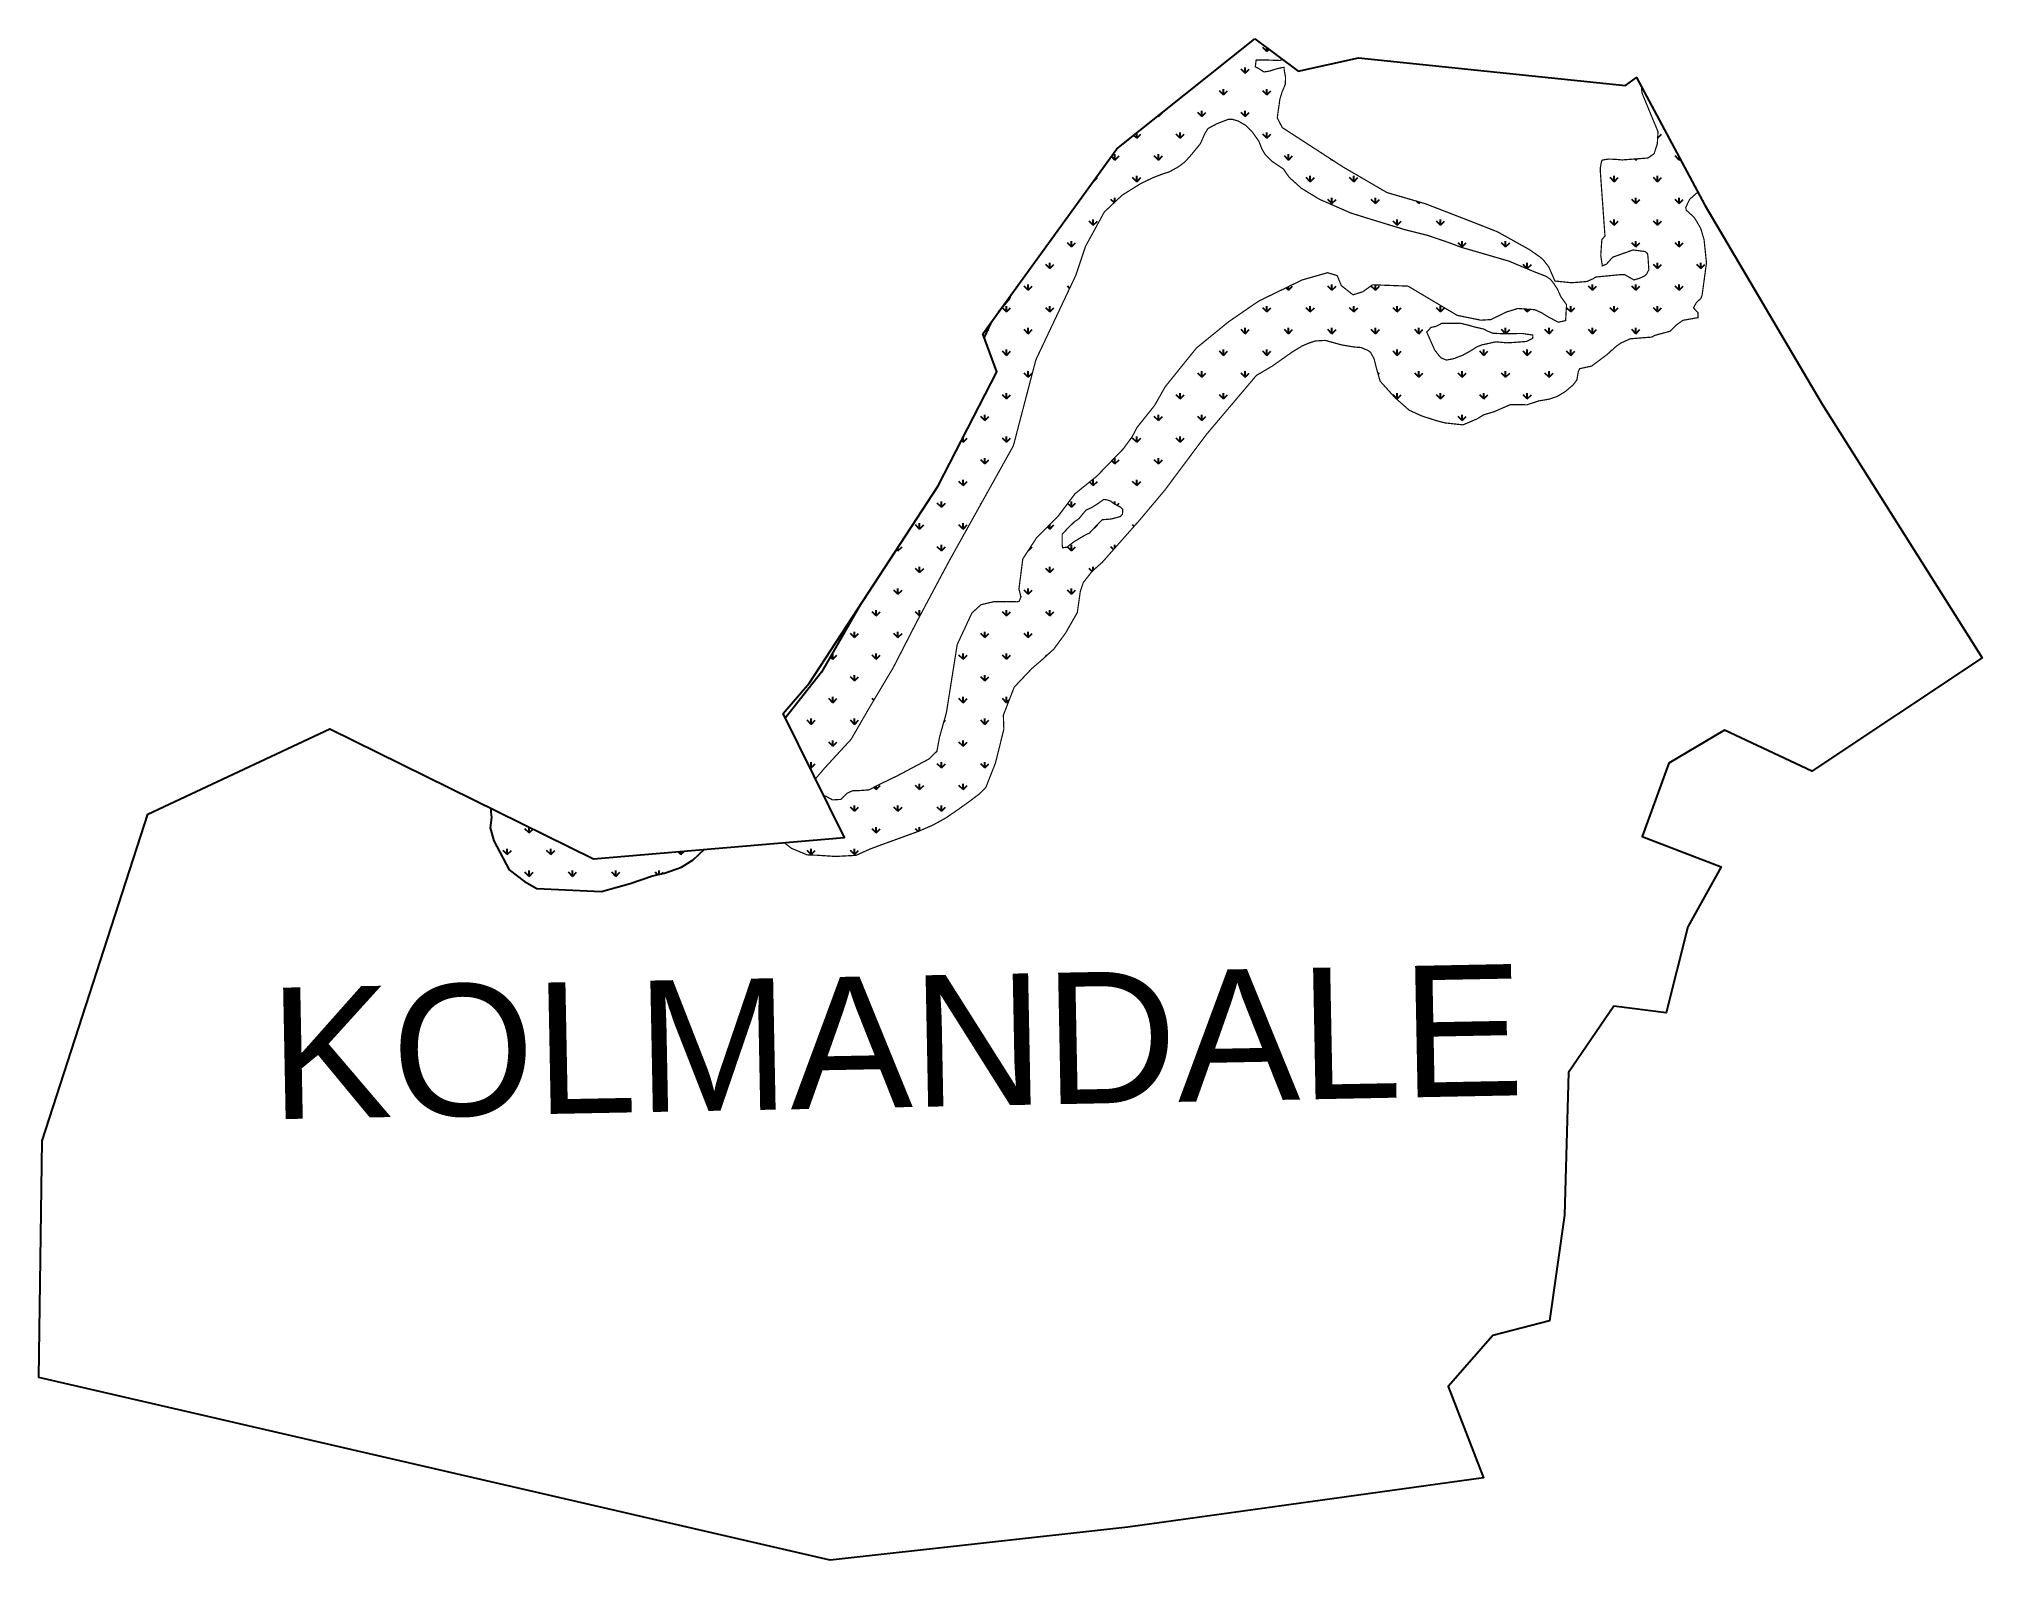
# Model space of a CAD drawing. Header units: metres. Extents: x 278809 to 280417, y 2046466 to 2047724.
import ezdxf

# ---------------------------------------------------------------- set-up
doc = ezdxf.new("R2010")
doc.units = ezdxf.units.M
for name, color, linetype in [('MANGROOVE BUFFER ZONE', 120, 'Continuous'), ('village', 3, 'Continuous'), ('VILLAGE NAME', 250, 'Continuous')]:
    doc.layers.add(name, color=color, linetype=linetype)
doc.styles.get("Standard").update_dxf_attribs({"font": 'simplex.shx'})

msp = doc.modelspace()

# ---------------------------------------------------------------- hatches: boundary and pattern name
at = {"layer": 'MANGROOVE BUFFER ZONE'}
h = msp.add_hatch(dxfattribs=at)
h.set_pattern_fill('GRASS', color=256)
h.paths.add_polyline_path([(280169.1, 2047491.5), (280181.5, 2047493.7), (280181.5, 2047497.9), (280177.8, 2047501.8), (280180.5, 2047506.5), (280183.9, 2047509.5), (280185, 2047512.4), (280188.6, 2047539.1), (280186.6, 2047558.2), (280183.8, 2047567.6), (280178.6, 2047576.5), (280171.9, 2047582.6), (280171.4, 2047584.8), (280174.7, 2047591.7), (280181.5, 2047597.6), (280134.8, 2047684.7), (280135.2, 2047679.7), (280145.1, 2047655.7), (280148.5, 2047647.6), (280147.9, 2047637.5), (280146.5, 2047633.2), (280145.3, 2047629.4), (280140.2, 2047625.8), (280118.9, 2047624.2), (280113.4, 2047624.7), (280107.5, 2047624.9), (280104.7, 2047624.5), (280102.3, 2047624), (280101.7, 2047622.9), (280100.8, 2047618), (280100.7, 2047615.3), (280104.6, 2047561.3), (280102, 2047558.2), (280101.1, 2047545.3), (280102.4, 2047536.6), (280105.9, 2047538), (280110.9, 2047543.7), (280127.8, 2047549.7), (280137.9, 2047548.4), (280139.8, 2047546.7), (280140.2, 2047543.9), (280140.5, 2047539.3), (280140.9, 2047533.4), (280139.1, 2047529.8), (280137.6, 2047528.3), (280133.2, 2047526.3), (280128.6, 2047524.9), (280120.9, 2047529.3), (280116.4, 2047529.2), (280096.9, 2047527.3), (280094.8, 2047525.9), (280089.5, 2047523.6), (280076.9, 2047522.6), (280063.2, 2047524), (280058, 2047535.8), (280053.9, 2047541.1), (280051.1, 2047543.7), (280041.9, 2047550.1), (280015.7, 2047564.7), (279993.6, 2047573.4), (279955.8, 2047588), (279924.2, 2047597.2), (279887.8, 2047618.4), (279837.5, 2047651), (279833.4, 2047659), (279833.9, 2047663), (279834.8, 2047668.9), (279835.5, 2047674.3), (279837.3, 2047680.2), (279840.1, 2047686.9), (279840.2, 2047692.9), (279839.1, 2047698.8), (279839.1, 2047700.8), (279837.5, 2047700.6), (279833.2, 2047699.7), (279826.9, 2047697.7), (279822.4, 2047697), (279817.4, 2047700.2), (279815.2, 2047701.3), (279815.9, 2047706.9), (279823.7, 2047706.9), (279835.7, 2047706.5), (279837.5, 2047707.5), (279814.8, 2047724.4), (279700.7, 2047633.5), (279612.4, 2047511.5), (279611.7, 2047509.2), (279602.5, 2047497.9), (279596.3, 2047489.3), (279590.7, 2047477.6), (279601.3, 2047448.9), (279552.7, 2047354.6), (279486.7, 2047253.5), (279456.2, 2047200.5), (279426.4, 2047162.5), (279451.2, 2047112.1), (279459.2, 2047121.5), (279480.7, 2047144.8), (279495.6, 2047170.6), (279515.5, 2047204), (279535.8, 2047243.5), (279561.6, 2047291.9), (279615, 2047387.7), (279633.6, 2047458.8), (279666.8, 2047529), (279674.7, 2047552.7), (279690.3, 2047581.2), (279705.1, 2047595.1), (279720.7, 2047604.8), (279730.5, 2047609.5), (279738, 2047612.4), (279744.2, 2047614.4), (279751.9, 2047618.7), (279757.2, 2047622.8), (279762.7, 2047629), (279769.8, 2047637.7), (279773.5, 2047646.1), (279776.1, 2047650.2), (279783.5, 2047654.2), (279792.9, 2047657.8), (279796.2, 2047657.8), (279801.1, 2047656.4), (279807.5, 2047652.6), (279812.8, 2047647.3), (279818.3, 2047639.4), (279820.5, 2047633.6), (279823.4, 2047628.6), (279829.4, 2047622.8), (279838.5, 2047616.7), (279843.1, 2047610), (279853.4, 2047600.7), (279868.4, 2047591.6), (279894.2, 2047580.3), (279911.2, 2047575), (279939, 2047566.5), (279958.1, 2047561.7), (279974.5, 2047556.1), (279985.7, 2047551.9), (279996.8, 2047548.7), (280025, 2047540.5), (280046.5, 2047531.5), (280055.9, 2047527.9), (280059.6, 2047525.3), (280062.3, 2047521.9), (280065.3, 2047517.2), (280068.1, 2047511), (280072.8, 2047504.4), (280072, 2047491.3), (280066.1, 2047489.9), (280058, 2047494.1), (280052.6, 2047497.5), (280046.5, 2047500.3), (280032.5, 2047501.3), (280022.5, 2047498.2), (280015.9, 2047494.9), (280010, 2047492.1), (280001.9, 2047491.6), (279982.3, 2047495.6), (279941.6, 2047519.8), (279912.2, 2047520.9), (279904.3, 2047515.2), (279896.1, 2047512.6), (279886.4, 2047520.2), (279883, 2047528.5), (279875, 2047530.9), (279854, 2047524.9), (279818, 2047507.4), (279793, 2047490.2), (279766.5, 2047468.6), (279740.7, 2047436.6), (279731.9, 2047421.1), (279717.3, 2047402.8), (279713.2, 2047395), (279705.9, 2047385.1), (279684.1, 2047362.6), (279665.9, 2047347.9), (279652.4, 2047329.9), (279634.4, 2047311.9), (279622.8, 2047294.1), (279619.6, 2047269.3), (279621.1, 2047263.1), (279621.4, 2047262.9), (279619.7, 2047258.9), (279617.8, 2047258.6), (279609.5, 2047258.8), (279598.8, 2047258.7), (279588.2, 2047256.2), (279580.7, 2047249.4), (279568.5, 2047223.2), (279559.6, 2047167), (279553.9, 2047146.7), (279551.7, 2047134.9), (279544.9, 2047128.4), (279518.9, 2047114.6), (279502.5, 2047106.7), (279495.6, 2047103), (279486.3, 2047102.3), (279481.9, 2047102.3), (279477.4, 2047100.2), (279474, 2047096.8), (279472.2, 2047095.1), (279465.3, 2047094.7), (279460.1, 2047097.6), (279458.1, 2047098.2), (279475.1, 2047063.7), (279425.1, 2047059.5), (279431.4, 2047054.6), (279444.4, 2047049.2), (279452.7, 2047048.9), (279467.7, 2047047.9), (279484.7, 2047048.8), (279495.8, 2047053.8), (279505.1, 2047057.3), (279522.2, 2047063.5), (279536.5, 2047068.7), (279548.3, 2047073.8), (279559, 2047079.7), (279569.4, 2047086.8), (279578.9, 2047093.6), (279587.4, 2047100.1), (279592.2, 2047105), (279600.2, 2047125.3), (279607.1, 2047153.2), (279606.7, 2047164.8), (279615.7, 2047188), (279630.2, 2047203.3), (279639.5, 2047211.3), (279648.5, 2047219.5), (279658.3, 2047232.9), (279667.9, 2047249.7), (279670.4, 2047267.2), (279672.8, 2047274.5), (279679.5, 2047283), (279684.1, 2047287.4), (279688.3, 2047291), (279719.4, 2047326.1), (279740.1, 2047350.7), (279774.6, 2047396.9), (279816.1, 2047445.9), (279829.2, 2047453.6), (279845.2, 2047464.9), (279853.8, 2047470.2), (279859.4, 2047472.6), (279864.7, 2047474.4), (279873, 2047474.9), (279886.9, 2047471.1), (279897, 2047469.4), (279902.7, 2047469), (279908.6, 2047466.5), (279910.6, 2047465), (279913.5, 2047459.7), (279915.3, 2047452.4), (279918.5, 2047441.2), (279930.7, 2047427.6), (279942.6, 2047417.1), (279952.7, 2047412.5), (279957.2, 2047411), (279965, 2047408.5), (279972.3, 2047406.6), (279987.1, 2047405), (279998.8, 2047410), (280004.2, 2047413.3), (280012.9, 2047415.9), (280026.4, 2047421.8), (280040, 2047421.6), (280049.8, 2047424.8), (280058.6, 2047426.3), (280064.6, 2047428.3), (280071.7, 2047432.5), (280078.4, 2047438.2), (280081.4, 2047442.3), (280082.6, 2047449.5), (280083.7, 2047451.5), (280093.5, 2047453.6), (280106.6, 2047463.4), (280114.4, 2047470.4), (280117.8, 2047472.7), (280125.5, 2047476.2), (280135.1, 2047477), (280143.2, 2047477.6), (280146, 2047479.1), (280158.3, 2047482.4), (280163.6, 2047487.6)])
h.paths.add_polyline_path([(279957.1, 2047481.8), (279960.6, 2047485.6), (279964.8, 2047486.5), (279969.5, 2047489), (279978.8, 2047489), (279984.9, 2047489.1), (279991.5, 2047487.5), (279996.3, 2047486.1), (280004.5, 2047484.2), (280007.3, 2047482.6), (280011.8, 2047480.8), (280020.4, 2047480.4), (280036.1, 2047480.6), (280044.9, 2047479.3), (280044.8, 2047476.6), (280039.5, 2047474), (280027.8, 2047473.1), (280023.2, 2047472.9), (280014.4, 2047473.7), (280002.9, 2047471.2), (279998.8, 2047469.7), (279994.7, 2047467), (279987.1, 2047462.7), (279979.5, 2047459.8), (279973.4, 2047458.6), (279969.2, 2047460.3), (279967.7, 2047461.8), (279963.6, 2047467)], flags=16)
h.paths.add_polyline_path([(279705.5, 2047335.2), (279705.3, 2047331.2), (279703.6, 2047329.2), (279696, 2047327.1), (279688.5, 2047326.5), (279678, 2047315.5), (279674.2, 2047313.7), (279665, 2047308.2), (279659.3, 2047303.8), (279655.8, 2047303.3), (279655.4, 2047305.5), (279655.4, 2047314.6), (279660.7, 2047320.1), (279665.3, 2047324.6), (279669.3, 2047327.4), (279672.6, 2047331.5), (279675.3, 2047334.6), (279679.3, 2047336.3), (279684, 2047339.2), (279689.8, 2047343.3), (279692.6, 2047342.9), (279695.6, 2047341.9), (279698.4, 2047339.6), (279703.3, 2047337.1)], flags=16)
h = msp.add_hatch(dxfattribs=at)
h.set_pattern_fill('GRASS', color=256)
h.paths.add_polyline_path([(279326.4, 2047034), (279340.3, 2047039.1), (279350, 2047045), (279359.4, 2047053.8), (279267.6, 2047046), (279182.6, 2047087.9), (279182.5, 2047084.5), (279183.1, 2047080.2), (279182, 2047071.7), (279184.9, 2047060.9), (279197.6, 2047036.8), (279210.5, 2047027.2), (279220.5, 2047021.3), (279274, 2047018.8), (279297.9, 2047025.5), (279316.4, 2047031.9)])

# ---------------------------------------------------------------- linework, layer by layer
at = {"color": 3, "flags": 128}
msp.add_lwpolyline([(279814.8, 2047724.4), (279850.7, 2047697.6)], dxfattribs=at)
at = {"layer": 'MANGROOVE BUFFER ZONE', "const_width": 1, "flags": 128}
for points in [[(280134.8, 2047684.7), (280135.2, 2047679.7), (280145.1, 2047655.7), (280148.5, 2047647.6), (280147.9, 2047637.5), (280146.5, 2047633.2), (280145.3, 2047629.4), (280140.2, 2047625.8), (280118.9, 2047624.2), (280113.4, 2047624.7), (280107.5, 2047624.9), (280104.7, 2047624.5), (280102.3, 2047624), (280101.7, 2047622.9), (280100.8, 2047618), (280100.7, 2047615.3), (280104.6, 2047561.3), (280102, 2047558.2), (280101.1, 2047545.3), (280102.4, 2047536.6), (280105.9, 2047538), (280110.9, 2047543.7), (280127.8, 2047549.7), (280137.9, 2047548.4), (280139.8, 2047546.7), (280140.2, 2047543.9), (280140.5, 2047539.3), (280140.9, 2047533.4), (280139.1, 2047529.8), (280137.6, 2047528.3), (280133.2, 2047526.3), (280128.6, 2047524.9), (280120.9, 2047529.3), (280116.4, 2047529.2), (280096.9, 2047527.3), (280094.8, 2047525.9), (280089.5, 2047523.6), (280076.9, 2047522.6), (280063.2, 2047524), (280058, 2047535.8), (280053.9, 2047541.1), (280051.1, 2047543.7), (280041.9, 2047550.1), (280015.7, 2047564.7), (279993.6, 2047573.4), (279955.8, 2047588), (279924.2, 2047597.2), (279887.8, 2047618.4), (279837.5, 2047651), (279833.4, 2047659), (279833.9, 2047663), (279834.8, 2047668.9), (279835.5, 2047674.3), (279837.3, 2047680.2), (279840.1, 2047686.9), (279840.2, 2047692.9), (279839.1, 2047698.8), (279839.1, 2047700.8), (279837.5, 2047700.6), (279833.2, 2047699.7), (279826.9, 2047697.7), (279822.4, 2047697), (279817.4, 2047700.2), (279815.2, 2047701.3), (279815.9, 2047706.9), (279823.7, 2047706.9), (279835.7, 2047706.5), (279837.5, 2047707.5)], [(279451.2, 2047112.1), (279459.2, 2047121.5), (279480.7, 2047144.8), (279495.6, 2047170.6), (279515.5, 2047204), (279535.8, 2047243.5), (279561.6, 2047291.9), (279615, 2047387.7), (279633.6, 2047458.8), (279666.8, 2047529), (279674.7, 2047552.7), (279690.3, 2047581.2), (279705.1, 2047595.1), (279720.7, 2047604.8), (279730.5, 2047609.5), (279738, 2047612.4), (279744.2, 2047614.4), (279751.9, 2047618.7), (279757.2, 2047622.8), (279762.7, 2047629), (279769.8, 2047637.7), (279773.5, 2047646.1), (279776.1, 2047650.2), (279783.5, 2047654.2), (279792.9, 2047657.8), (279796.2, 2047657.8), (279801.1, 2047656.4), (279807.5, 2047652.6), (279812.8, 2047647.3), (279818.3, 2047639.4), (279820.5, 2047633.6), (279823.4, 2047628.6), (279829.4, 2047622.8), (279838.5, 2047616.7), (279843.1, 2047610), (279853.4, 2047600.7), (279868.4, 2047591.6), (279894.2, 2047580.3), (279911.2, 2047575), (279939, 2047566.5), (279958.1, 2047561.7), (279974.5, 2047556.1), (279985.7, 2047551.9), (279996.8, 2047548.7), (280025, 2047540.5), (280046.5, 2047531.5), (280055.9, 2047527.9), (280059.6, 2047525.3), (280062.3, 2047521.9), (280065.3, 2047517.2), (280068.1, 2047511), (280072.8, 2047504.4), (280072, 2047491.3), (280066.1, 2047489.9), (280058, 2047494.1), (280052.6, 2047497.5), (280046.5, 2047500.3), (280032.5, 2047501.3), (280022.5, 2047498.2), (280015.9, 2047494.9), (280010, 2047492.1), (280001.9, 2047491.6), (279982.3, 2047495.6), (279941.6, 2047519.8), (279912.2, 2047520.9), (279904.3, 2047515.2), (279896.1, 2047512.6), (279886.4, 2047520.2), (279883, 2047528.5), (279875, 2047530.9), (279854, 2047524.9), (279818, 2047507.4), (279793, 2047490.2), (279766.5, 2047468.6), (279740.7, 2047436.6), (279731.9, 2047421.1), (279717.3, 2047402.8), (279713.2, 2047395), (279705.9, 2047385.1), (279684.1, 2047362.6), (279665.9, 2047347.9), (279652.4, 2047329.9), (279634.4, 2047311.9), (279622.8, 2047294.1), (279619.6, 2047269.3), (279621.1, 2047263.1), (279621.4, 2047262.9), (279619.7, 2047258.9), (279617.8, 2047258.6), (279609.5, 2047258.8), (279598.8, 2047258.7), (279588.2, 2047256.2), (279580.7, 2047249.4), (279568.5, 2047223.2), (279559.6, 2047167), (279553.9, 2047146.7), (279551.7, 2047134.9), (279544.9, 2047128.4), (279518.9, 2047114.6), (279502.5, 2047106.7), (279495.6, 2047103), (279486.3, 2047102.3), (279481.9, 2047102.3), (279477.4, 2047100.2), (279474, 2047096.8), (279472.2, 2047095.1), (279465.3, 2047094.7), (279460.1, 2047097.6), (279458.1, 2047098.2)], [(279425.1, 2047059.5), (279431.4, 2047054.6), (279444.4, 2047049.2), (279452.7, 2047048.9), (279467.7, 2047047.9), (279484.7, 2047048.8), (279495.8, 2047053.8), (279505.1, 2047057.3), (279522.2, 2047063.5), (279536.5, 2047068.7), (279548.3, 2047073.8), (279559, 2047079.7), (279569.4, 2047086.8), (279578.9, 2047093.6), (279587.4, 2047100.1), (279592.2, 2047105), (279600.2, 2047125.3), (279607.1, 2047153.2), (279606.7, 2047164.8), (279615.7, 2047188), (279630.2, 2047203.3), (279639.5, 2047211.3), (279648.5, 2047219.5), (279658.3, 2047232.9), (279667.9, 2047249.7), (279670.4, 2047267.2), (279672.8, 2047274.5), (279679.5, 2047283), (279684.1, 2047287.4), (279688.3, 2047291), (279719.4, 2047326.1), (279740.1, 2047350.7), (279774.6, 2047396.9), (279816.1, 2047445.9), (279829.2, 2047453.6), (279845.2, 2047464.9), (279853.8, 2047470.2), (279859.4, 2047472.6), (279864.7, 2047474.4), (279873, 2047474.9), (279886.9, 2047471.1), (279897, 2047469.4), (279902.7, 2047469), (279908.6, 2047466.5), (279910.6, 2047465), (279913.5, 2047459.7), (279915.3, 2047452.4), (279918.5, 2047441.2), (279930.7, 2047427.6), (279942.6, 2047417.1), (279952.7, 2047412.5), (279957.2, 2047411), (279965, 2047408.5), (279972.3, 2047406.6), (279987.1, 2047405), (279998.8, 2047410), (280004.2, 2047413.3), (280012.9, 2047415.9), (280026.4, 2047421.8), (280040, 2047421.6), (280049.8, 2047424.8), (280058.6, 2047426.3), (280064.6, 2047428.3), (280071.7, 2047432.5), (280078.4, 2047438.2), (280081.4, 2047442.3), (280082.6, 2047449.5), (280083.7, 2047451.5), (280093.5, 2047453.6), (280106.6, 2047463.4), (280114.4, 2047470.4), (280117.8, 2047472.7), (280125.5, 2047476.2), (280135.1, 2047477), (280143.2, 2047477.6), (280146, 2047479.1), (280158.3, 2047482.4), (280163.6, 2047487.6), (280169.1, 2047491.5), (280181.5, 2047493.7), (280181.5, 2047497.9), (280177.8, 2047501.8), (280180.5, 2047506.5), (280183.9, 2047509.5), (280185, 2047512.4), (280188.6, 2047539.1), (280186.6, 2047558.2), (280183.8, 2047567.6), (280178.6, 2047576.5), (280171.9, 2047582.6), (280171.4, 2047584.8), (280174.7, 2047591.7), (280181.5, 2047597.6)]]:
    msp.add_lwpolyline(points, dxfattribs=at)
at = {"layer": 'MANGROOVE BUFFER ZONE', "flags": 128}
for points in [[(279612.4, 2047511.5), (279611.7, 2047509.2), (279602.5, 2047497.9)], [(279596.3, 2047489.3), (279590.7, 2047477.6)], [(279486.7, 2047253.5), (279486.7, 2047253.5), (279456.2, 2047200.5), (279426.4, 2047162.5)], [(279182.6, 2047087.9), (279182.5, 2047084.5), (279183.1, 2047080.2), (279182, 2047071.7), (279184.9, 2047060.9), (279197.6, 2047036.8), (279210.5, 2047027.2), (279220.5, 2047021.3), (279274, 2047018.8), (279297.9, 2047025.5), (279316.4, 2047031.9), (279326.4, 2047034), (279340.3, 2047039.1), (279350, 2047045), (279359.4, 2047053.8)]]:
    msp.add_lwpolyline(points, dxfattribs=at)
at = {"layer": 'MANGROOVE BUFFER ZONE', "const_width": 1, "flags": 128}
for points in [[(279967.7, 2047461.8), (279963.6, 2047467), (279957.1, 2047481.8), (279960.6, 2047485.6), (279964.8, 2047486.5), (279969.5, 2047489), (279978.8, 2047489), (279984.9, 2047489.1), (279991.5, 2047487.5), (279996.3, 2047486.1), (280004.5, 2047484.2), (280007.3, 2047482.6), (280011.8, 2047480.8), (280020.4, 2047480.4), (280036.1, 2047480.6), (280044.9, 2047479.3), (280044.8, 2047476.6), (280039.5, 2047474), (280027.8, 2047473.1), (280023.2, 2047472.9), (280014.4, 2047473.7), (280002.9, 2047471.2), (279998.8, 2047469.7), (279994.7, 2047467), (279987.1, 2047462.7), (279979.5, 2047459.8), (279973.4, 2047458.6), (279969.2, 2047460.3)], [(279655.8, 2047303.3), (279655.4, 2047305.5), (279655.4, 2047314.6), (279660.7, 2047320.1), (279665.3, 2047324.6), (279669.3, 2047327.4), (279672.6, 2047331.5), (279675.3, 2047334.6), (279679.3, 2047336.3), (279684, 2047339.2), (279689.8, 2047343.3), (279692.6, 2047342.9), (279695.6, 2047341.9), (279698.4, 2047339.6), (279703.3, 2047337.1), (279705.5, 2047335.2), (279705.3, 2047331.2), (279703.6, 2047329.2), (279696, 2047327.1), (279688.5, 2047326.5), (279678, 2047315.5), (279674.2, 2047313.7), (279665, 2047308.2), (279659.3, 2047303.8)]]:
    msp.add_lwpolyline(points, close=True, dxfattribs=at)
at = {"layer": 'village', "color": 3}
for points in [[(278811.1, 2046812.7, 0), (278898.8, 2047082.8, 0), (279049.4, 2047153.4, 0), (279267.6, 2047046, 0), (279475.1, 2047063.7, 0), (279424.6, 2047166.1, 0), (279446.3, 2047191.5, 0), (279552.7, 2047354.6, 0), (279601.3, 2047448.9, 0), (279589.7, 2047480.2, 0), (279700.7, 2047633.5, 0), (279814.8, 2047724.4, 0)], [(279850.7, 2047697.6, 0), (279900.6, 2047708.6, 0), (280121.7, 2047685.9, 0), (280130.7, 2047692.5, 0), (280187.3, 2047586.7, 0), (280284.3, 2047422.2, 0), (280416.7, 2047212.2, 0), (280275.9, 2047118.6, 0), (280203.6, 2047152.3, 0), (280157.5, 2047125, 0), (280135.5, 2047064.5, 0), (280200.7, 2047039.2, 0), (280173.3, 2046989.6, 0), (280155.3, 2046918.6, 0), (280111.9, 2046924.1, 0), (280074.5, 2046869.1, 0), (280071.2, 2046751.1, 0), (280058.6, 2046663.6, 0), (280011.8, 2046651.6, 0), (279974.9, 2046609.4, 0), (280004, 2046533.9, 0), (279709.6, 2046493, 0), (279463.4, 2046465.7, 0), (278808.5, 2046616.8, 0), (278811.1, 2046812.7, 0)]]:
    msp.add_polyline3d(points, dxfattribs=at)

# ---------------------------------------------------------------- texts
at = {"layer": 'VILLAGE NAME', "insert": (278998.2, 2046939.1), "char_height": 108.748, "attachment_point": 1, "rotation": 1.1028}
msp.add_mtext_dynamic_manual_height_columns('{\\fArial|b0|i0|c0|p34;KOLMANDALE}', width=726.929, gutter_width=543.7, heights=[0], dxfattribs=at)

doc.saveas('drawing.dxf')
